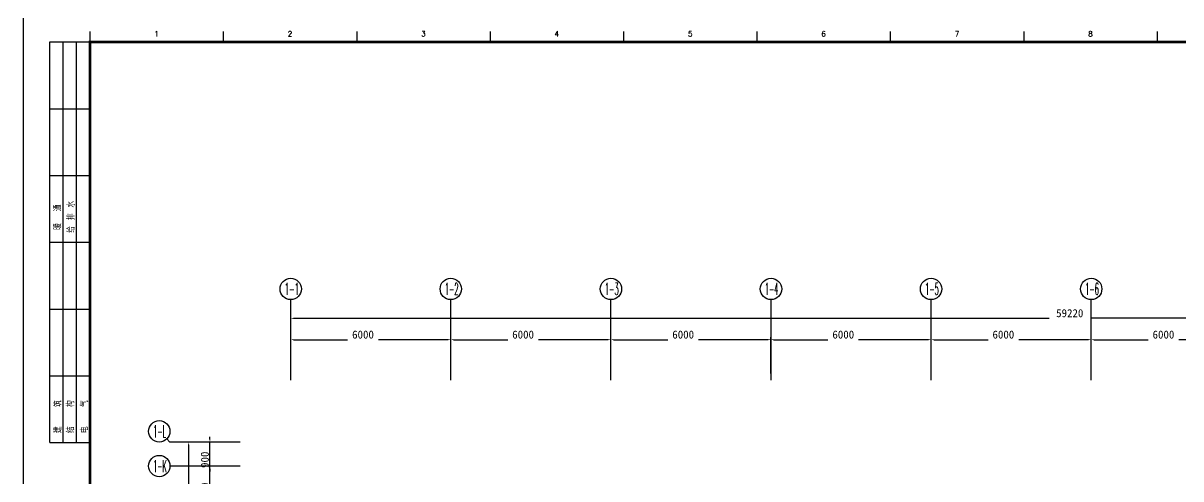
# Model space of a CAD drawing. Header units: inches. Extents: x 18712 to 314639, y 0 to 420500.
# Drawn here: x 18712 to 62101, y 319043 to 336102 of the extents above; entities that cross this region are included whole.
import ezdxf
from ezdxf.enums import TextEntityAlignment as Align

# ---------------------------------------------------------------- set-up
doc = ezdxf.new("R2010")
doc.units = ezdxf.units.IN
doc.header["$LTSCALE"] = 1000
doc.header["$MEASUREMENT"] = 0
doc.layers.get('0').update_dxf_attribs({"true_color": 0xffffff})
for name, color, linetype, true_color in [('AXIS_TEXT', 7, 'Continuous', 0xffffff), ('DIM', 3, 'Continuous', 0x00ff00), ('TK', 7, 'Continuous', 0xffffff), ('ZG-图框层', 4, 'Continuous', 0x00ffff)]:
    doc.layers.add(name, color=color, linetype=linetype, true_color=true_color)
doc.styles.add('_TCH_AXIS', font='txt.shx', dxfattribs={"height": 0.2, "bigfont": 'GBCBIG.shx'})
doc.styles.add('CCIAD-图框(会签栏)', font='txt.shx', dxfattribs={"height": 0.2, "bigfont": 'gbcbig.shx'})
doc.styles.add('ISOCP', font='txt.shx', dxfattribs={"height": 0.2, "bigfont": 'gbcbig.shx'})
doc.dimstyles.new('TSSD_100_100$0', dxfattribs={"dimtxt": 300, "dimasz": 100, "dimexe": 100, "dimexo": 250, "dimgap": 100, "dimtad": 1, "dimdec": 0, "dimzin": 0, "dimdsep": 46, "dimtxsty": 'Standard', "dimcen": 0, "dimclrd": 256, "dimclre": 256, "dimclrt": 7, "dimadec": 0, "dimazin": 0, "dimtfac": 1, "dimtdec": 4, "dimtix": 1, "dimtmove": 2, "dimatfit": 3, "dimfxl": 1, "dimtolj": 1, "dimtzin": 0, "dimarcsym": 0})

# ---------------------------------------------------------------- blocks, each defined once
blk = doc.blocks.new('*D374')
at = {"layer": 'Defpoints', "color": 0, "transparency": 16777216}
for p in [(34740, 324252), (28740, 322735), (34740, 322735)]:
    blk.add_point(p, dxfattribs=at)
at = {"layer": 'DIM', "lineweight": -2, "transparency": 16777216}
for p, q in [((28740, 322985), (28740, 324352)), ((28840, 324252), (30874, 324252)), ((34640, 324252), (32024, 324252)), ((34740, 322985), (34740, 324352))]:
    blk.add_line(p, q, dxfattribs=at)
at = {"layer": 'DIM', "transparency": 16777216}
for points in [[(28840, 324269), (28840, 324235), (28740, 324252)], [(34640, 324235), (34640, 324269), (34740, 324252)]]:
    blk.add_solid(points, dxfattribs=at)
at = {"layer": 'DIM', "color": 7, "true_color": 0xffffff, "transparency": 16777216, "insert": (31449, 324442), "char_height": 300, "attachment_point": 5}
blk.add_mtext('\\A1;6000', dxfattribs=at)
blk = doc.blocks.new('*D375')
at = {"layer": 'Defpoints', "color": 0, "transparency": 16777216}
for p in [(40740, 324252), (34740, 322735), (40740, 322735)]:
    blk.add_point(p, dxfattribs=at)
at = {"layer": 'DIM', "lineweight": -2, "transparency": 16777216}
for p, q in [((34740, 322985), (34740, 324352)), ((34840, 324252), (36874, 324252)), ((40640, 324252), (38024, 324252)), ((40740, 322985), (40740, 324352))]:
    blk.add_line(p, q, dxfattribs=at)
at = {"layer": 'DIM', "transparency": 16777216}
for points in [[(34840, 324269), (34840, 324235), (34740, 324252)], [(40640, 324235), (40640, 324269), (40740, 324252)]]:
    blk.add_solid(points, dxfattribs=at)
at = {"layer": 'DIM', "color": 7, "true_color": 0xffffff, "transparency": 16777216, "insert": (37449, 324442), "char_height": 300, "attachment_point": 5}
blk.add_mtext('\\A1;6000', dxfattribs=at)
blk = doc.blocks.new('*D376')
at = {"layer": 'Defpoints', "color": 0, "transparency": 16777216}
for p in [(46740, 324252), (40740, 322735), (46740, 322735)]:
    blk.add_point(p, dxfattribs=at)
at = {"layer": 'DIM', "lineweight": -2, "transparency": 16777216}
for p, q in [((40740, 322985), (40740, 324352)), ((40840, 324252), (42874, 324252)), ((46640, 324252), (44024, 324252)), ((46740, 322985), (46740, 324352))]:
    blk.add_line(p, q, dxfattribs=at)
at = {"layer": 'DIM', "transparency": 16777216}
for points in [[(40840, 324269), (40840, 324235), (40740, 324252)], [(46640, 324235), (46640, 324269), (46740, 324252)]]:
    blk.add_solid(points, dxfattribs=at)
at = {"layer": 'DIM', "color": 7, "true_color": 0xffffff, "transparency": 16777216, "insert": (43449, 324442), "char_height": 300, "attachment_point": 5}
blk.add_mtext('\\A1;6000', dxfattribs=at)
blk = doc.blocks.new('*D377')
at = {"layer": 'Defpoints', "color": 0, "transparency": 16777216}
for p in [(52740, 324252), (46740, 322735), (52740, 322735)]:
    blk.add_point(p, dxfattribs=at)
at = {"layer": 'DIM', "lineweight": -2, "transparency": 16777216}
for p, q in [((46740, 322985), (46740, 324352)), ((46840, 324252), (48874, 324252)), ((52640, 324252), (50024, 324252)), ((52740, 322985), (52740, 324352))]:
    blk.add_line(p, q, dxfattribs=at)
at = {"layer": 'DIM', "transparency": 16777216}
for points in [[(46840, 324269), (46840, 324235), (46740, 324252)], [(52640, 324235), (52640, 324269), (52740, 324252)]]:
    blk.add_solid(points, dxfattribs=at)
at = {"layer": 'DIM', "color": 7, "true_color": 0xffffff, "transparency": 16777216, "insert": (49449, 324442), "char_height": 300, "attachment_point": 5}
blk.add_mtext('\\A1;6000', dxfattribs=at)
blk = doc.blocks.new('*D378')
at = {"layer": 'Defpoints', "color": 0, "transparency": 16777216}
for p in [(58740, 324252), (52740, 322735), (58740, 322735)]:
    blk.add_point(p, dxfattribs=at)
at = {"layer": 'DIM', "lineweight": -2, "transparency": 16777216}
for p, q in [((52740, 322985), (52740, 324352)), ((52840, 324252), (54874, 324252)), ((58640, 324252), (56024, 324252)), ((58740, 322985), (58740, 324352))]:
    blk.add_line(p, q, dxfattribs=at)
at = {"layer": 'DIM', "transparency": 16777216}
for points in [[(52840, 324269), (52840, 324235), (52740, 324252)], [(58640, 324235), (58640, 324269), (58740, 324252)]]:
    blk.add_solid(points, dxfattribs=at)
at = {"layer": 'DIM', "color": 7, "true_color": 0xffffff, "transparency": 16777216, "insert": (55449, 324442), "char_height": 300, "attachment_point": 5}
blk.add_mtext('\\A1;6000', dxfattribs=at)
blk = doc.blocks.new('*D379')
at = {"layer": 'Defpoints', "color": 0, "transparency": 16777216}
for p in [(64740, 324252), (58740, 322735), (64740, 322735)]:
    blk.add_point(p, dxfattribs=at)
at = {"layer": 'DIM', "lineweight": -2, "transparency": 16777216}
for p, q in [((58740, 322985), (58740, 324352)), ((58840, 324252), (60874, 324252)), ((64640, 324252), (62024, 324252)), ((64740, 322985), (64740, 324352))]:
    blk.add_line(p, q, dxfattribs=at)
at = {"layer": 'DIM', "transparency": 16777216}
for points in [[(58840, 324269), (58840, 324235), (58740, 324252)], [(64640, 324235), (64640, 324269), (64740, 324252)]]:
    blk.add_solid(points, dxfattribs=at)
at = {"layer": 'DIM', "color": 7, "true_color": 0xffffff, "transparency": 16777216, "insert": (61449, 324442), "char_height": 300, "attachment_point": 5}
blk.add_mtext('\\A1;6000', dxfattribs=at)
blk = doc.blocks.new('*D384')
at = {"layer": 'Defpoints', "color": 0, "transparency": 16777216}
for p in [(87960, 325052), (28740, 322735), (87960, 322735)]:
    blk.add_point(p, dxfattribs=at)
at = {"layer": 'DIM', "lineweight": -2, "transparency": 16777216}
for p, q in [((28740, 322985), (28740, 325152)), ((28840, 325052), (57162, 325052)), ((87860, 325052), (58712, 325052)), ((87960, 322985), (87960, 325152))]:
    blk.add_line(p, q, dxfattribs=at)
at = {"layer": 'DIM', "transparency": 16777216}
for points in [[(28840, 325069), (28840, 325035), (28740, 325052)], [(87860, 325035), (87860, 325069), (87960, 325052)]]:
    blk.add_solid(points, dxfattribs=at)
at = {"layer": 'DIM', "color": 7, "true_color": 0xffffff, "transparency": 16777216, "insert": (57937, 325242), "char_height": 300, "attachment_point": 5}
blk.add_mtext('\\A1;59220', dxfattribs=at)
blk = doc.blocks.new('*D393')
at = {"layer": 'Defpoints', "color": 0, "transparency": 16777216}
for p in [(25712, 319521), (26841, 319521), (26841, 318021)]:
    blk.add_point(p, dxfattribs=at)
at = {"layer": 'DIM', "lineweight": -2, "transparency": 16777216}
for p, q in [((26591, 319521), (25612, 319521)), ((25712, 319621), (25712, 319721)), ((25712, 318021), (25712, 319521)), ((26591, 318021), (25612, 318021)), ((25712, 317921), (25712, 317821))]:
    blk.add_line(p, q, dxfattribs=at)
at = {"layer": 'DIM', "transparency": 16777216}
for points in [[(25695, 319621), (25729, 319621), (25712, 319521)], [(25729, 317921), (25695, 317921), (25712, 318021)]]:
    blk.add_solid(points, dxfattribs=at)
at = {"layer": 'DIM', "color": 7, "true_color": 0xffffff, "transparency": 16777216, "insert": (25522, 318496), "char_height": 300, "attachment_point": 5, "rotation": 90}
blk.add_mtext('\\A1;1500', dxfattribs=at)
blk = doc.blocks.new('*D394')
at = {"layer": 'Defpoints', "color": 0, "transparency": 16777216}
for p in [(25712, 320421), (26841, 320421), (26841, 319521)]:
    blk.add_point(p, dxfattribs=at)
at = {"layer": 'DIM', "lineweight": -2, "transparency": 16777216}
for p, q in [((26591, 320421), (25612, 320421)), ((25712, 320521), (25712, 320621)), ((25712, 319521), (25712, 320421)), ((26591, 319521), (25612, 319521)), ((25712, 319421), (25712, 319321))]:
    blk.add_line(p, q, dxfattribs=at)
at = {"layer": 'DIM', "transparency": 16777216}
for points in [[(25695, 320521), (25729, 320521), (25712, 320421)], [(25729, 319421), (25695, 319421), (25712, 319521)]]:
    blk.add_solid(points, dxfattribs=at)
at = {"layer": 'DIM', "color": 7, "true_color": 0xffffff, "transparency": 16777216, "insert": (25522, 319757), "char_height": 300, "attachment_point": 5, "rotation": 90}
blk.add_mtext('\\A1;900', dxfattribs=at)
blk = doc.blocks.new('*D395')
at = {"layer": 'Defpoints', "color": 0, "transparency": 16777216}
for p in [(24912, 320421), (26841, 320421), (26841, 292221)]:
    blk.add_point(p, dxfattribs=at)
at = {"layer": 'DIM', "lineweight": -2, "transparency": 16777216}
for p, q in [((26591, 320421), (24812, 320421)), ((24912, 320321), (24912, 306673)), ((24912, 292321), (24912, 305173)), ((26591, 292221), (24812, 292221))]:
    blk.add_line(p, q, dxfattribs=at)
at = {"layer": 'DIM', "transparency": 16777216}
for points in [[(24929, 320321), (24895, 320321), (24912, 320421)], [(24895, 292321), (24929, 292321), (24912, 292221)]]:
    blk.add_solid(points, dxfattribs=at)
at = {"layer": 'DIM', "color": 7, "true_color": 0xffffff, "transparency": 16777216, "insert": (24722, 305923), "char_height": 300, "attachment_point": 5, "rotation": 90}
blk.add_mtext('\\A1;28200', dxfattribs=at)
blk = doc.blocks.new('_AXISO')
at = {"lineweight": -3}
blk.add_circle((0, 0), 0.5, dxfattribs=at)

msp = doc.modelspace()

# ---------------------------------------------------------------- linework, layer by layer
at = {"layer": 'DIM', "lineweight": -3}
for p, q in [((28740.2, 322735), (28740.2, 325752)), ((34740.2, 322735), (34740.2, 325752)), ((40740.2, 322735), (40740.2, 325752)), ((46740.2, 322735), (46740.2, 325752)), ((52740.2, 322735), (52740.2, 325752)), ((58740.2, 322735), (58740.2, 325752)), ((24095, 320538.2), (24212.2, 320421)), ((26841.2, 320421), (24212.2, 320421)), ((26841.2, 319521), (24212.2, 319521))]:
    msp.add_line(p, q, dxfattribs=at)
at = {"layer": 'TK', "lineweight": -3}
for p, q in [((19712.2, 335400), (21212.2, 335400)), ((19712.2, 327900), (19712.2, 335400)), ((20212.2, 327900), (20212.2, 335400)), ((20712.2, 327900), (20712.2, 335400)), ((21212.2, 335791.3), (21212.2, 335400)), ((21212.2, 335791.3), (21212.2, 335400)), ((21212.2, 327900), (21212.2, 335400)), ((26212.2, 335791.3), (26212.2, 335400)), ((31212.2, 335791.3), (31212.2, 335400)), ((36212.2, 335791.3), (36212.2, 335400)), ((41212.2, 335791.3), (41212.2, 335400)), ((46212.2, 335791.3), (46212.2, 335400)), ((51212.2, 335791.3), (51212.2, 335400)), ((56212.2, 335791.3), (56212.2, 335400)), ((61212.2, 335791.3), (61212.2, 335400)), ((19712.2, 332900), (21212.2, 332900)), ((19712.2, 330400), (21212.2, 330400)), ((19712.2, 320400), (19712.2, 327900)), ((19712.2, 327900), (21212.2, 327900)), ((19712.2, 327900), (21212.2, 327900)), ((20212.2, 320400), (20212.2, 327900)), ((20712.2, 320400), (20712.2, 327900)), ((21212.2, 320400), (21212.2, 327900)), ((19712.2, 325400), (21212.2, 325400)), ((19712.2, 322900), (21212.2, 322900)), ((19712.2, 320400), (21212.2, 320400))]:
    msp.add_line(p, q, dxfattribs=at)
msp.add_lwpolyline([(18712.2, 336400), (18712.2, 252300), (137612.2, 252300), (137612.2, 336400)], close=True, dxfattribs=at)
at = {"layer": 'TK', "lineweight": -3, "const_width": 100}
msp.add_lwpolyline([(21212.2, 335400), (21212.2, 253300), (136612.2, 253300), (136612.2, 335400)], close=True, dxfattribs=at)
at = {"layer": 'ZG-图框层', "lineweight": -3}
msp.add_lwpolyline([(18712.2, 252300), (137612.2, 252300), (137612.2, 336400), (18712.2, 336400)], close=True, dxfattribs=at)
at = {"layer": 'ZG-图框层', "lineweight": -3, "const_width": 100}
msp.add_lwpolyline([(21212.2, 253300), (136612.2, 253300), (136612.2, 335400), (21212.2, 335400)], close=True, dxfattribs=at)

# ---------------------------------------------------------------- block references
at = {"layer": 'DIM'}
ref = msp.add_blockref('_AXISO', (28740.2, 326152), dxfattribs=dict(at, xscale=800, yscale=800))
ref.add_attrib('A', '1-1', (28513.9, 325925.7), dxfattribs={"layer": 'AXIS_TEXT', "height": 452.55, "style": '_TCH_AXIS', "width": 0.42})
ref = msp.add_blockref('_AXISO', (34740.2, 326152), dxfattribs=dict(at, xscale=800, yscale=800))
ref.add_attrib('A', '1-2', (34513.9, 325925.7), dxfattribs={"layer": 'AXIS_TEXT', "height": 452.55, "style": '_TCH_AXIS', "width": 0.381818})
ref = msp.add_blockref('_AXISO', (40740.2, 326152), dxfattribs=dict(at, xscale=800, yscale=800))
ref.add_attrib('A', '1-3', (40513.9, 325925.7), dxfattribs={"layer": 'AXIS_TEXT', "height": 452.55, "style": '_TCH_AXIS', "width": 0.381818})
ref = msp.add_blockref('_AXISO', (46740.2, 326152), dxfattribs=dict(at, xscale=800, yscale=800))
ref.add_attrib('A', '1-4', (46513.9, 325925.7), dxfattribs={"layer": 'AXIS_TEXT', "height": 452.55, "style": '_TCH_AXIS', "width": 0.368421})
ref = msp.add_blockref('_AXISO', (52740.2, 326152), dxfattribs=dict(at, xscale=800, yscale=800))
ref.add_attrib('A', '1-5', (52513.9, 325925.7), dxfattribs={"layer": 'AXIS_TEXT', "height": 452.55, "style": '_TCH_AXIS', "width": 0.381818})
ref = msp.add_blockref('_AXISO', (58740.2, 326152), dxfattribs=dict(at, xscale=800, yscale=800))
ref.add_attrib('A', '1-6', (58513.9, 325925.7), dxfattribs={"layer": 'AXIS_TEXT', "height": 452.55, "style": '_TCH_AXIS', "width": 0.381818})
ref = msp.add_blockref('_AXISO', (23812.2, 320821), dxfattribs=dict(at, xscale=800, yscale=800))
ref.add_attrib('A', '1-L', (23585.9, 320594.7), dxfattribs={"layer": 'AXIS_TEXT', "height": 452.55, "style": '_TCH_AXIS', "width": 0.375})
ref = msp.add_blockref('_AXISO', (23812.2, 319521), dxfattribs=dict(at, xscale=800, yscale=800))
ref.add_attrib('A', '1-K', (23585.9, 319294.7), dxfattribs={"layer": 'AXIS_TEXT', "height": 452.55, "style": '_TCH_AXIS', "width": 0.35})

# ---------------------------------------------------------------- texts
at = {"layer": 'TK', "style": 'ISOCP'}
for s, p in [('1', (23712.2, 335703.8)), ('2', (28712.2, 335703.8)), ('3', (33712.2, 335703.8)), ('4', (38712.2, 335703.8)), ('5', (43712.2, 335703.8)), ('6', (48712.2, 335703.8)), ('7', (53712.2, 335703.8)), ('8', (58712.2, 335703.8))]:
    msp.add_text(s, height=200, dxfattribs=at).set_placement(p, align=Align.MIDDLE_CENTER)
at = {"layer": 'TK', "style": 'CCIAD-图框(会签栏)'}
for s, p in [('暖  通', (20138.9, 328365.3)), ('给 排 水', (20638.7, 328255.5)), ('建   筑', (20147.6, 320755.5)), ('结   构', (20621.3, 320755.5)), ('电   气', (21147.6, 320755.5))]:
    msp.add_text(s, height=250, rotation=90, dxfattribs=at).set_placement(p)

# ---------------------------------------------------------------- dimensions: what is measured, and where the dimension line sits
at = {"layer": 'DIM'}
for base, p1, p2, angle, text, picture, middle in [((87960.2, 325052), (28740.2, 322735), (87960.2, 322735), 360, '59220', '*D384', (57937.1, 325242)), ((34740.2, 324252), (28740.2, 322735), (34740.2, 322735), 0, '6000', '*D374', (31449.5, 324442)), ((40740.2, 324252), (34740.2, 322735), (40740.2, 322735), 0, '6000', '*D375', (37449.5, 324442)), ((46740.2, 324252), (40740.2, 322735), (46740.2, 322735), 0, '6000', '*D376', (43449.5, 324442)), ((52740.2, 324252), (46740.2, 322735), (52740.2, 322735), 0, '6000', '*D377', (49449.5, 324442)), ((58740.2, 324252), (52740.2, 322735), (58740.2, 322735), 0, '6000', '*D378', (55449.5, 324442)), ((64740.2, 324252), (58740.2, 322735), (64740.2, 322735), 0, '6000', '*D379', (61449.5, 324442)), ((24912.2, 320421), (26841.2, 292221), (26841.2, 320421), 90, '28200', '*D395', (24722.2, 305923.2)), ((25712.2, 320421), (26841.2, 319521), (26841.2, 320421), 90, '900', '*D394', (25522.2, 319756.8)), ((25712.2, 319521), (26841.2, 318021), (26841.2, 319521), 90, '1500', '*D393', (25522.2, 318495.6))]:
    dim = msp.add_linear_dim(base=base, p1=p1, p2=p2, angle=angle, text=text, dimstyle='TSSD_100_100$0', override={"dimscale": 1, "dimlfac": 1}, dxfattribs=at)
    dim.commit()
    dim.dimension.update_dxf_attribs({"geometry": picture, "text_midpoint": middle, "dimtype": 161})

doc.saveas('drawing.dxf')
